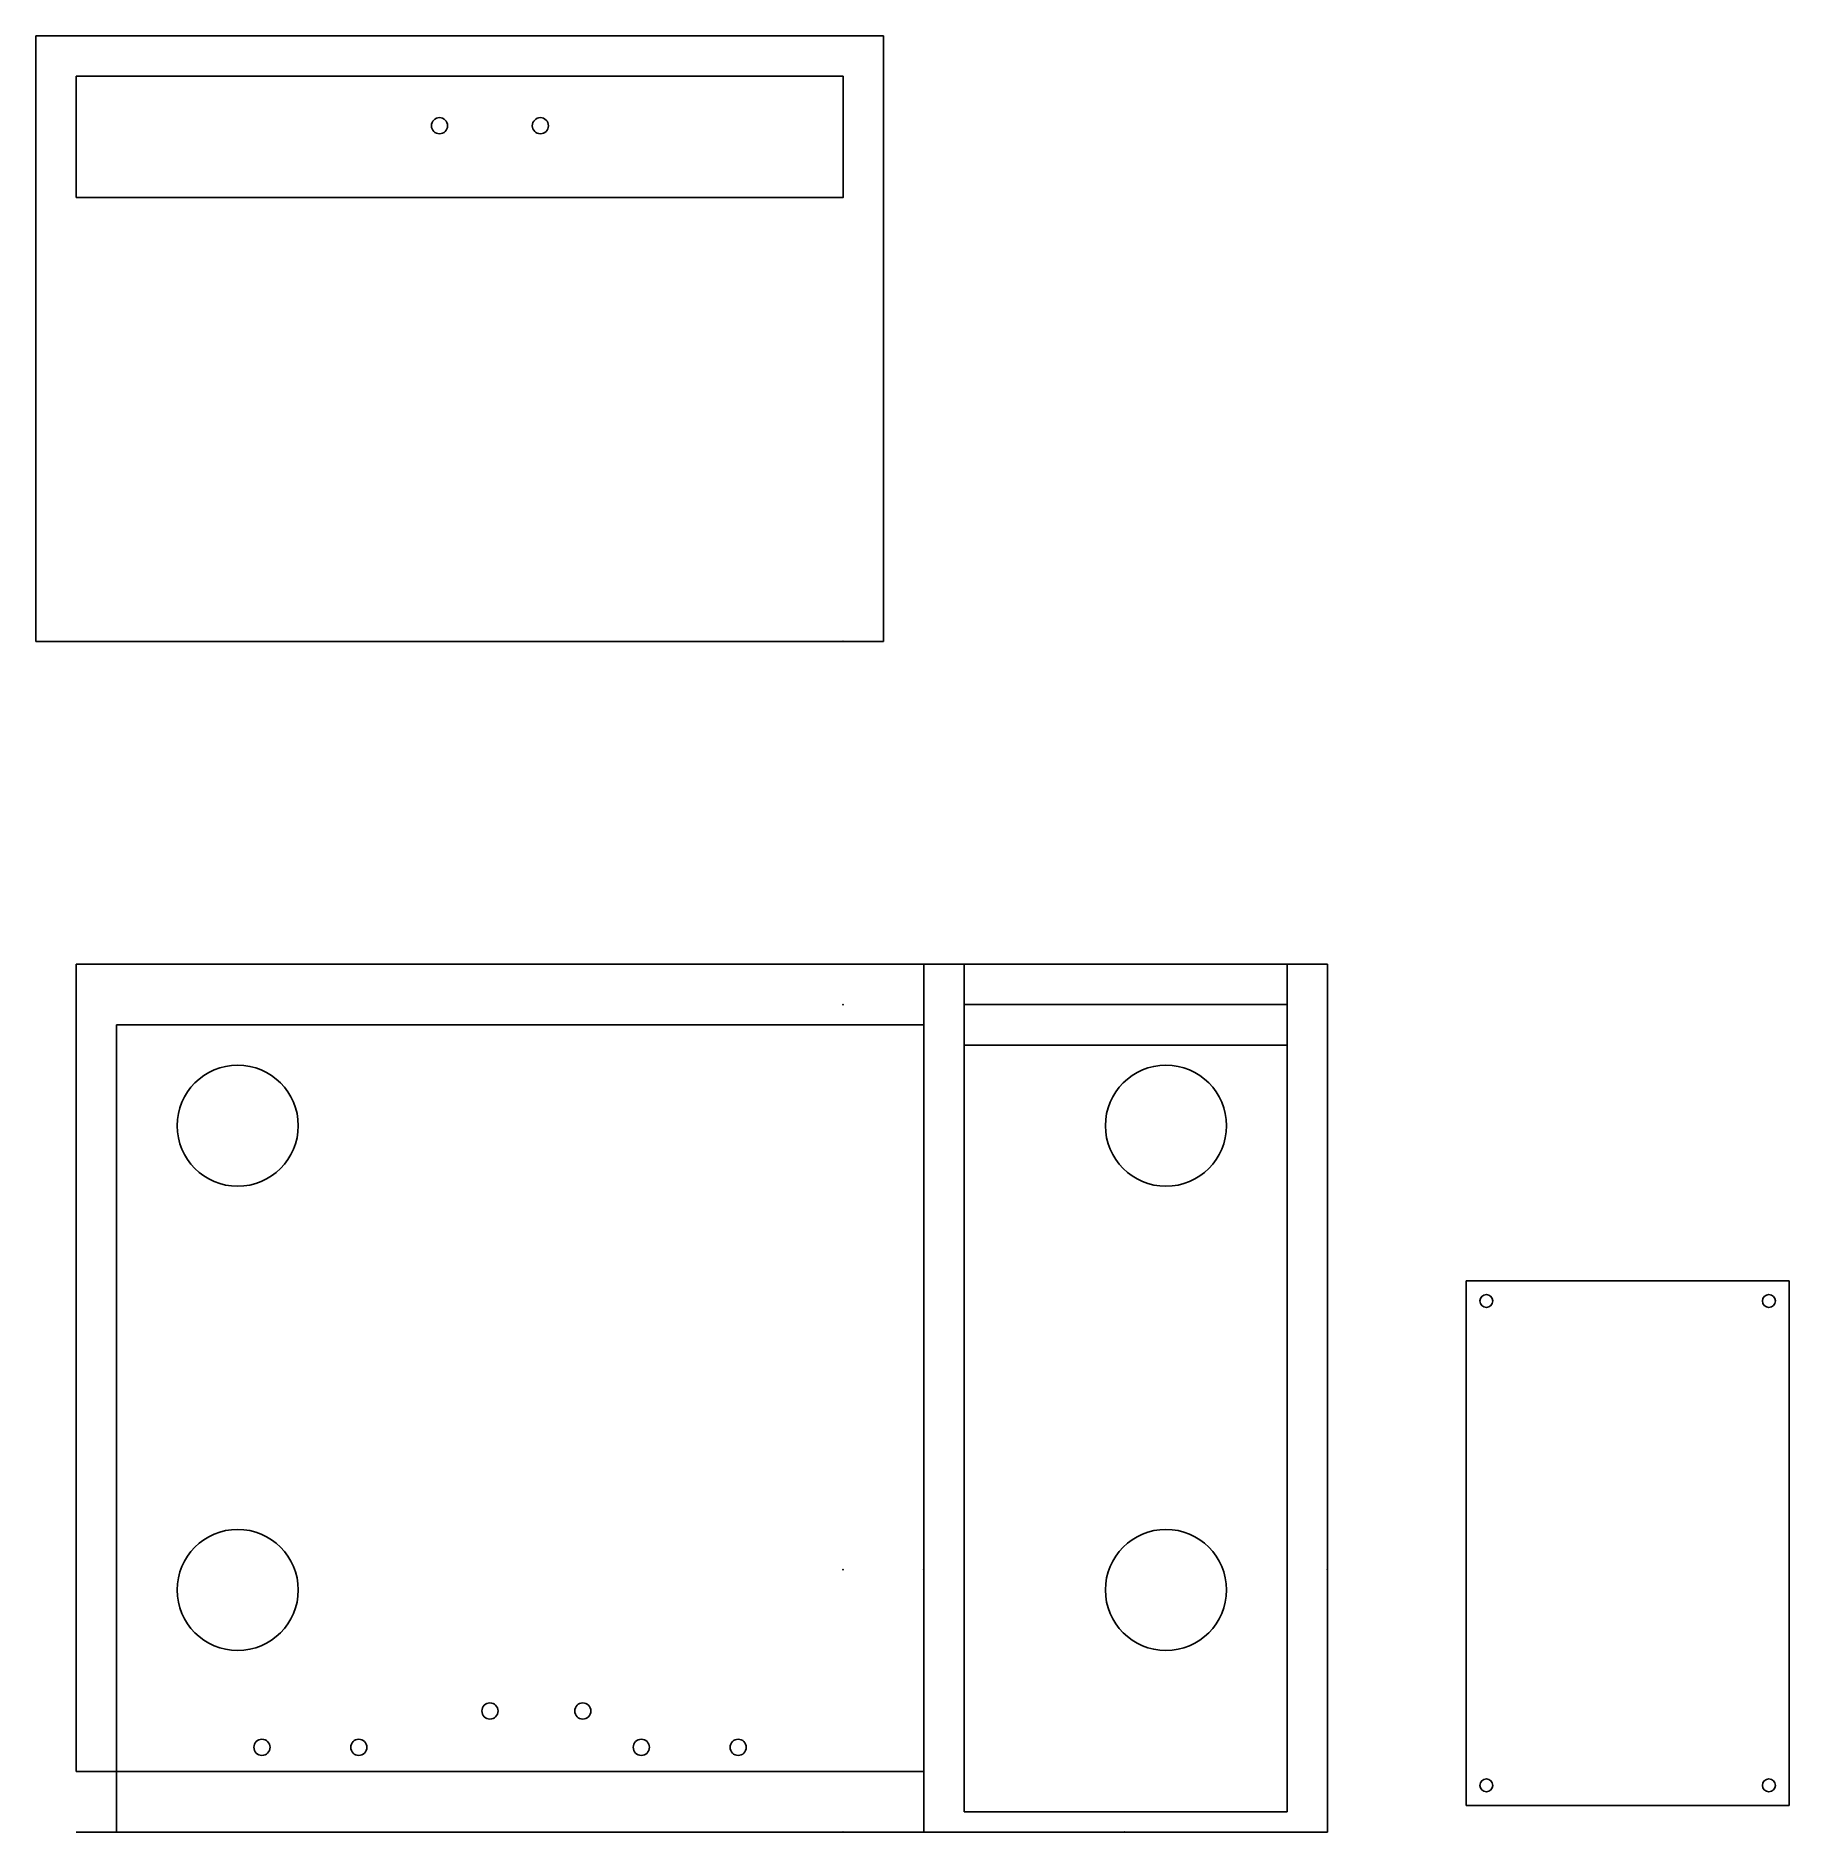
# Model space of a CAD drawing. Header units: millimetres. Extents: x -200 to 234, y -65 to 380.
import ezdxf

# ---------------------------------------------------------------- set-up
doc = ezdxf.new("R2010")
doc.units = ezdxf.units.MM
doc.header["$MEASUREMENT"] = 0
for name, color, linetype in [('sterilization-chamber v10_Sketch10', 7, 'Continuous'), ('sterilization-chamber v10_Sketch11', 7, 'Continuous'), ('sterilization-chamber v10_Sketch12', 7, 'Continuous'), ('sterilization-chamber v10_Sketch13', 7, 'Continuous'), ('sterilization-chamber v10_Sketch14', 7, 'Continuous'), ('sterilization-chamber v10_Sketch15', 7, 'Continuous'), ('sterilization-chamber v10_Sketch23', 7, 'Continuous'), ('sterilization-chamber v10_Sketch24', 7, 'Continuous'), ('sterilization-chamber v10_Sketch25', 7, 'Continuous'), ('sterilization-chamber v10_Sketch26', 7, 'Continuous'), ('sterilization-chamber v10_Sketch27', 7, 'Continuous'), ('sterilization-chamber v10_Sketch28', 7, 'Continuous'), ('sterilization-chamber v10_Sketch29', 7, 'Continuous'), ('sterilization-chamber v10_Sketch30', 7, 'Continuous'), ('sterilization-chamber v10_Sketch31', 7, 'Continuous'), ('sterilization-chamber v10_Sketch32', 7, 'Continuous'), ('sterilization-chamber v10_Sketch33', 7, 'Continuous'), ('sterilization-chamber v10_Sketch5', 7, 'Continuous'), ('sterilization-chamber v10_Sketch6', 7, 'Continuous'), ('sterilization-chamber v10_Sketch7', 7, 'Continuous'), ('sterilization-chamber v10_Sketch8', 7, 'Continuous'), ('sterilization-chamber v10_Sketch9', 7, 'Continuous')]:
    doc.layers.add(name, color=color, linetype=linetype)

msp = doc.modelspace()

# ---------------------------------------------------------------- linework, layer by layer
at = {"layer": 'sterilization-chamber v10_Sketch10'}
for p, q in [((110, 140, 10), (30, 140, 10)), ((30, 140, 10), (30, 140, 20)), ((30, 140, 20), (110, 140, 20)), ((110, 140, 20), (110, 140, 10))]:
    msp.add_line(p, q, dxfattribs=at)
at = {"layer": 'sterilization-chamber v10_Sketch10', "extrusion": (0, 1, 0)}
for centre in [(-35, 15, 140), (-105, 15, 140)]:
    msp.add_circle(centre, 2, dxfattribs=at)
at = {"layer": 'sterilization-chamber v10_Sketch10'}
msp.add_point((0, 140), dxfattribs=at)
at = {"layer": 'sterilization-chamber v10_Sketch11'}
for p, q in [((110, 140, 130), (30, 140, 130)), ((30, 140, 140), (110, 140, 140)), ((30, 140, 130), (30, 140, 140)), ((110, 140, 140), (110, 140, 130))]:
    msp.add_line(p, q, dxfattribs=at)
at = {"layer": 'sterilization-chamber v10_Sketch11', "extrusion": (0, 1, 0)}
for centre in [(-35, 135, 140), (-105, 135, 140)]:
    msp.add_circle(centre, 2, dxfattribs=at)
at = {"layer": 'sterilization-chamber v10_Sketch11'}
msp.add_point((0, 140), dxfattribs=at)
at = {"layer": 'sterilization-chamber v10_Sketch12'}
for p, q in [((154.39, 71.58), (154.39, -58.42)), ((234.39, 71.58), (154.39, 71.58)), ((234.39, -58.42), (234.39, 71.58)), ((154.39, -58.42), (234.39, -58.42))]:
    msp.add_line(p, q, dxfattribs=at)
msp.add_point((0, 0), dxfattribs=at)
at = {"layer": 'sterilization-chamber v10_Sketch13'}
for p, q in [((234.39, 71.58, 10), (154.39, 71.58, 10)), ((154.39, 71.58, 10), (154.39, -58.42, 10)), ((234.39, -58.42, 10), (234.39, 71.58, 10)), ((154.39, -58.42, 10), (234.39, -58.42, 10))]:
    msp.add_line(p, q, dxfattribs=at)
for centre in [(159.39, 66.58, 10), (229.39, 66.58, 10), (159.39, -53.42, 10), (229.39, -53.42, 10)]:
    msp.add_circle(centre, 1.6, dxfattribs=at)
msp.add_point((0, 0, 10), dxfattribs=at)
at = {"layer": 'sterilization-chamber v10_Sketch14'}
for p, q in [((-180, 135, 10), (-180, -65, 10)), ((20, 135, 10), (-180, 135, 10)), ((20, -65, 10), (20, 135, 10)), ((20, -50, 10), (-180, -50, 10)), ((-180, -50, 10), (-180, -65, 10)), ((20, -65, 10), (20, -50, 10)), ((-180, -65, 10), (20, -65, 10)), ((-180, -65, 10), (20, -65, 10))]:
    msp.add_line(p, q, dxfattribs=at)
msp.add_point((0, 0, 10), dxfattribs=at)
at = {"layer": 'sterilization-chamber v10_Sketch15'}
for p, q in [((-180, -65, 140), (-180, 135, 140)), ((-180, 135, 140), (20, 135, 140)), ((20, 135, 140), (20, -65, 140)), ((-180, -50, 140), (-180, -65, 140)), ((20, -50, 140), (-180, -50, 140)), ((20, -65, 140), (20, -50, 140)), ((20, -65, 140), (-180, -65, 140)), ((-180, -65, 140), (20, -65, 140))]:
    msp.add_line(p, q, dxfattribs=at)
msp.add_point((0, 0, 140), dxfattribs=at)
at = {"layer": 'sterilization-chamber v10_Sketch23'}
for p, q in [((-190, -65), (120, -65)), ((120, -65, 150), (-190, -65, 150)), ((-190, -65, 150), (-190, -65)), ((-180, -65, 10), (-180, -65, 140)), ((20, -65, 10), (-180, -65, 10)), ((-180, -65, 140), (20, -65, 140)), ((20, -65, 140), (20, -65, 10)), ((20, -65, 140), (20, -65, 150)), ((20, -65), (20, -65, 10)), ((105.76, -65, 101.59), (33.76, -65, 101.59)), ((33.76, -65, 101.59), (33.76, -65, 128.59)), ((33.76, -65, 128.59), (105.76, -65, 128.59)), ((105.76, -65, 128.59), (105.76, -65, 101.59)), ((120, -65), (120, -65, 150))]:
    msp.add_line(p, q, dxfattribs=at)
at = {"layer": 'sterilization-chamber v10_Sketch23', "extrusion": (0, -1, 0)}
for centre, radius in [((50, 55, 65), 3.2), ((90, 55, 65), 7.55)]:
    msp.add_circle(centre, radius, dxfattribs=at)
at = {"layer": 'sterilization-chamber v10_Sketch23'}
msp.add_point((0, -65), dxfattribs=at)
at = {"layer": 'sterilization-chamber v10_Sketch24'}
for p, q in [((-200, 380.01), (-200, 230.01)), ((10, 380.01), (-200, 380.01)), ((10, 230.01), (10, 380.01)), ((-200, 230.01), (10, 230.01))]:
    msp.add_line(p, q, dxfattribs=at)
msp.add_point((0, 0), dxfattribs=at)
at = {"layer": 'sterilization-chamber v10_Sketch25'}
for p, q in [((-180, -50, 135), (-180, 135, 135)), ((-180, 135, 135), (20, 135, 135)), ((20, 135, 135), (20, -50, 135)), ((20, -50, 135), (-180, -50, 135))]:
    msp.add_line(p, q, dxfattribs=at)
at = {"layer": 'sterilization-chamber v10_Sketch25', "extrusion": (0, 0, -1)}
for centre in [(87.5, -35, -135), (64.5, -35, -135)]:
    msp.add_circle(centre, 2, dxfattribs=at)
at = {"layer": 'sterilization-chamber v10_Sketch25'}
msp.add_point((0, 0, 135), dxfattribs=at)
at = {"layer": 'sterilization-chamber v10_Sketch26'}
for p, q in [((-190, 150), (120, 150)), ((-190, -50), (-190, 150)), ((20, -50), (20, 150)), ((120, 150), (120, -65)), ((-180, -50), (-180, 135)), ((20, -50), (-190, -50)), ((20, -65), (20, -50)), ((120, -65), (20, -65))]:
    msp.add_line(p, q, dxfattribs=at)
at = {"layer": 'sterilization-chamber v10_Sketch26', "extrusion": (0, 0, -1)}
for centre in [(144, -44), (120, -44), (50, -44), (26, -44)]:
    msp.add_circle(centre, 2, dxfattribs=at)
at = {"layer": 'sterilization-chamber v10_Sketch26'}
msp.add_point((0, 0), dxfattribs=at)
at = {"layer": 'sterilization-chamber v10_Sketch27'}
for p, q in [((10, 230.01, 15), (-200, 230.01, 15)), ((-200, 230.01, 15), (-200, 230.01)), ((-200, 230.01), (10, 230.01)), ((10, 230.01), (10, 230.01, 15))]:
    msp.add_line(p, q, dxfattribs=at)
at = {"layer": 'sterilization-chamber v10_Sketch27', "extrusion": (0, -1, 0)}
for centre in [(-154, 6, -230.01), (-130, 6, -230.01), (-60, 6, -230.01), (-36, 6, -230.01)]:
    msp.add_circle(centre, 2, dxfattribs=at)
at = {"layer": 'sterilization-chamber v10_Sketch27'}
msp.add_point((0, 230.01), dxfattribs=at)
at = {"layer": 'sterilization-chamber v10_Sketch28'}
for p, q in [((-200, 380.01, 15), (-200, 230.01, 15)), ((10, 380.01, 15), (-200, 380.01, 15)), ((10, 230.01, 15), (10, 380.01, 15)), ((-190, 340, 15), (-190, 370, 15)), ((-190, 370, 15), (0, 370, 15)), ((0, 370, 15), (0, 340, 15)), ((0, 340, 15), (-190, 340, 15)), ((-200, 230.01, 15), (10, 230.01, 15))]:
    msp.add_line(p, q, dxfattribs=at)
msp.add_point((0, 0, 15), dxfattribs=at)
at = {"layer": 'sterilization-chamber v10_Sketch29'}
for p, q in [((-190, 340, 20), (-190, 340, 15)), ((-190, 340, 15), (0, 340, 15)), ((-25, 340, 15), (-165, 340, 15)), ((-165, 340, 15), (-165, 340, 30)), ((-165, 340, 30), (-25, 340, 30)), ((-80, 340, 45), (-110, 340, 45)), ((-25, 340, 30), (-25, 340, 15)), ((0, 340, 15), (0, 340, 20))]:
    msp.add_line(p, q, dxfattribs=at)
at = {"layer": 'sterilization-chamber v10_Sketch29', "extrusion": (0, 1, 0)}
for points, knots in [([(-190, 340, 20), (-190, 340, 21.07), (-189.78, 340, 22.11), (-188.87, 340, 24.39), (-188.08, 340, 25.56), (-185.53, 340, 28.46), (-183.39, 340, 30.06), (-176.89, 340, 34.04), (-171.01, 340, 36.45), (-149.17, 340, 42.67), (-129.94, 340, 45), (-110, 340, 45)], [0, 0, 0, 0, 0.322088, 0.322088, 0.73581, 0.73581, 1.480684, 1.480684, 3.01885, 3.01885, 6.20693, 6.20693, 6.20693, 6.20693]), ([(-80, 340, 45), (-58.79, 340, 45), (-38.43, 340, 42.36), (-18.65, 340, 36.18), (-10.92, 340, 33.39), (-3.98, 340, 27.91), (-2.4, 340, 26.35), (-0.91, 340, 23.82), (-0.56, 340, 23.06), (-0.11, 340, 21.51), (0, 340, 20.76), (0, 340, 20)], [0, 0, 0, 0, 6.363058, 6.363058, 8.392666, 8.392666, 9.020563, 9.020563, 9.273742, 9.273742, 9.503231, 9.503231, 9.503231, 9.503231])]:
    msp.add_open_spline(points, degree=3, knots=knots, dxfattribs=at)
at = {"layer": 'sterilization-chamber v10_Sketch29'}
msp.add_point((0, 340), dxfattribs=at)
at = {"layer": 'sterilization-chamber v10_Sketch30'}
for p, q in [((-190, -50), (-190, 150)), ((-190, 150), (120, 150)), ((120, 150), (120, -65)), ((20, -50), (-190, -50)), ((20, -65), (20, -50)), ((120, -65), (20, -65))]:
    msp.add_line(p, q, dxfattribs=at)
at = {"layer": 'sterilization-chamber v10_Sketch30', "extrusion": (0, 0, -1)}
for centre, radius in [((150, 110), 15), ((-80, 110), 15), ((150, -5), 15), ((-80, -5), 15), ((144, -44), 2), ((120, -44), 2), ((50, -44), 2), ((26, -44), 2)]:
    msp.add_circle(centre, radius, dxfattribs=at)
at = {"layer": 'sterilization-chamber v10_Sketch30'}
msp.add_point((0, 0), dxfattribs=at)
at = {"layer": 'sterilization-chamber v10_Sketch31'}
for p, q in [((-200, 230.01), (-200, 380.01)), ((-200, 380.01), (10, 380.01)), ((10, 380.01), (10, 230.01)), ((10, 230.01), (-200, 230.01))]:
    msp.add_line(p, q, dxfattribs=at)
at = {"layer": 'sterilization-chamber v10_Sketch31', "extrusion": (0, 0, -1)}
for centre in [(100, 357.76), (75, 357.76)]:
    msp.add_circle(centre, 2, dxfattribs=at)
at = {"layer": 'sterilization-chamber v10_Sketch31'}
msp.add_point((0, 0), dxfattribs=at)
at = {"layer": 'sterilization-chamber v10_Sketch32'}
for p, q in [((20, 135, 135), (20, 135, 15)), ((20, -50, 135), (20, 135, 135)), ((20, 135, 15), (20, -50, 15)), ((20, 83.59, 135), (20, 78.59, 135)), ((20, 83.59, 130), (20, 83.59, 135)), ((20, 78.59, 130), (20, 83.59, 130)), ((20, 78.59, 135), (20, 78.59, 130)), ((20, -5, 135), (20, -10, 135)), ((20, -10, 130), (20, -5, 130)), ((20, -5, 130), (20, -5, 135)), ((20, -10, 135), (20, -10, 130)), ((20, -65, 150), (20, -50, 150)), ((20, -50, 150), (20, -50, 135)), ((20, -50), (20, -65)), ((20, -50, 15), (20, -50)), ((20, -65), (20, -65, 150))]:
    msp.add_line(p, q, dxfattribs=at)
msp.add_point((20, 0), dxfattribs=at)
at = {"layer": 'sterilization-chamber v10_Sketch33'}
for p, q in [((120, -65), (120, 150)), ((120, 150), (120, 150, 150)), ((120, 150, 150), (120, -65, 150)), ((120, -65, 150), (120, -65))]:
    msp.add_line(p, q, dxfattribs=at)
at = {"layer": 'sterilization-chamber v10_Sketch33', "extrusion": (1, 0, 0)}
msp.add_circle((90, 26, 120), 3.45, dxfattribs=at)
at = {"layer": 'sterilization-chamber v10_Sketch33'}
msp.add_point((120, 0), dxfattribs=at)
at = {"layer": 'sterilization-chamber v10_Sketch5'}
for p, q in [((-190, -65, 150), (-190, -65)), ((-190, -65), (120, -65)), ((120, -65, 150), (-190, -65, 150)), ((20, -65, 10), (-180, -65, 10)), ((-180, -65, 10), (-180, -65, 140)), ((-180, -65, 140), (20, -65, 140)), ((20, -65, 140), (20, -65, 10)), ((33.76, -65, 101.59), (33.76, -65, 128.59)), ((33.76, -65, 128.59), (105.76, -65, 128.59)), ((105.76, -65, 101.59), (33.76, -65, 101.59)), ((105.76, -65, 128.59), (105.76, -65, 101.59)), ((120, -65), (120, -65, 150))]:
    msp.add_line(p, q, dxfattribs=at)
msp.add_point((0, -65), dxfattribs=at)
at = {"layer": 'sterilization-chamber v10_Sketch6'}
for p, q in [((120, -65, 150), (-190, -65, 150)), ((-190, -65), (120, -65)), ((-190, -65, 150), (-190, -65)), ((-180, -65, 10), (-180, -65, 140)), ((-180, -65, 140), (20, -65, 140)), ((20, -65, 10), (-180, -65, 10)), ((20, -65, 140), (20, -65, 10)), ((33.76, -65, 101.59), (33.76, -65, 128.59)), ((33.76, -65, 128.59), (105.76, -65, 128.59)), ((105.76, -65, 101.59), (33.76, -65, 101.59)), ((105.76, -65, 128.59), (105.76, -65, 101.59)), ((120, -65), (120, -65, 150))]:
    msp.add_line(p, q, dxfattribs=at)
at = {"layer": 'sterilization-chamber v10_Sketch6', "extrusion": (0, -1, 0)}
msp.add_circle((50, 55, 65), 3.2, dxfattribs=at)
at = {"layer": 'sterilization-chamber v10_Sketch6'}
for p in [(0, -65), (69.76, -65, 128.59)]:
    msp.add_point(p, dxfattribs=at)
at = {"layer": 'sterilization-chamber v10_Sketch7'}
for p, q in [((120, -65, 150), (-190, -65, 150)), ((-190, -65, 150), (-190, -65)), ((-190, -65), (120, -65)), ((-180, -65, 10), (-180, -65, 140)), ((20, -65, 10), (-180, -65, 10)), ((-180, -65, 140), (20, -65, 140)), ((20, -65, 140), (20, -65, 10)), ((105.76, -65, 101.59), (33.76, -65, 101.59)), ((33.76, -65, 101.59), (33.76, -65, 128.59)), ((33.76, -65, 128.59), (105.76, -65, 128.59)), ((105.76, -65, 128.59), (105.76, -65, 101.59)), ((120, -65), (120, -65, 150))]:
    msp.add_line(p, q, dxfattribs=at)
at = {"layer": 'sterilization-chamber v10_Sketch7', "extrusion": (0, -1, 0)}
for centre, radius in [((50, 55, 65), 3.2), ((90, 55, 65), 7.55)]:
    msp.add_circle(centre, radius, dxfattribs=at)
at = {"layer": 'sterilization-chamber v10_Sketch7'}
msp.add_point((0, -65), dxfattribs=at)
at = {"layer": 'sterilization-chamber v10_Sketch8'}
for p, q in [((30, 150, 10), (30, -60, 10)), ((110, 150, 10), (30, 150, 10)), ((110, -60, 10), (110, 150, 10)), ((110, 140, 10), (30, 140, 10)), ((30, 140, 10), (30, 130, 10)), ((110, 130, 10), (110, 140, 10)), ((30, 130, 10), (110, 130, 10)), ((30, -60, 10), (110, -60, 10))]:
    msp.add_line(p, q, dxfattribs=at)
msp.add_point((0, 0, 10), dxfattribs=at)
at = {"layer": 'sterilization-chamber v10_Sketch9'}
for p, q in [((30, 150, 140), (110, 150, 140)), ((30, -60, 140), (30, 150, 140)), ((110, 150, 140), (110, -60, 140)), ((30, 140, 140), (30, 130, 140)), ((110, 140, 140), (30, 140, 140)), ((110, 130, 140), (110, 140, 140)), ((30, 130, 140), (110, 130, 140)), ((110, -60, 140), (30, -60, 140))]:
    msp.add_line(p, q, dxfattribs=at)
msp.add_point((0, 0, 140), dxfattribs=at)

doc.saveas('drawing.dxf')
